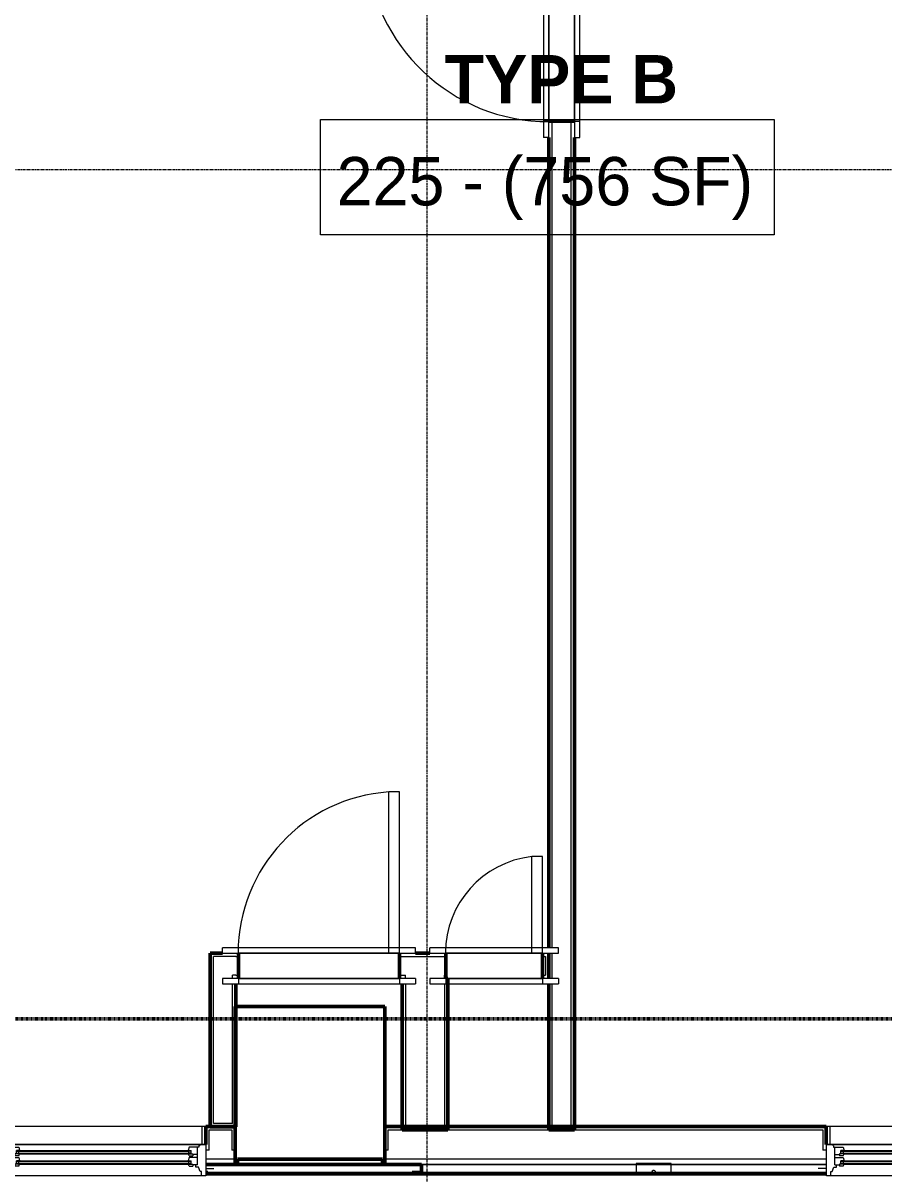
# Model space of a CAD drawing. Header units: inches. Extents: x -4235 to -464, y 9767 to 12359.
# Drawn here: x -2902.6 to -2742.2, y 9980.2 to 10194.5 of the extents above; entities that cross this region are included whole.
import ezdxf

# ---------------------------------------------------------------- set-up
doc = ezdxf.new("R2010")
doc.units = ezdxf.units.IN
doc.header["$MEASUREMENT"] = 0
doc.linetypes.add('Dash 1_16_', pattern=[0.125, 0.0625, -0.0625])
doc.linetypes.add('Grid Line 1_2_', pattern=[0.875, 0.5, -0.125, 0.125, -0.125])
for name, color, linetype, lineweight in [('0-1', 7, 'Continuous', 5), ('0-2', 10, 'Continuous', 9), ('A-AREA-IDEN', 2, 'Continuous', 9), ('A-DOOR-1', 10, 'Continuous', 9), ('A-DOOR-2', 50, 'Continuous', 20), ('A-DOOR-FRAM-1', 10, 'Continuous', 9), ('A-DOOR-FRAM-2', 254, 'Continuous', 9), ('A-GENM', 5, 'Continuous', 9), ('A-GENM-4', 5, 'Continuous', 50), ('A-GLAZ-1', 151, 'Continuous', 9), ('A-GLAZ-2', 151, 'Continuous', 20), ('A-GLAZ-3', 151, 'Continuous', 50), ('A-WALL', 113, 'Continuous', 13), ('A-WALL-1', 7, 'Continuous', 50), ('A-WALL-2', 250, 'Continuous', 13), ('A-WALL-3', 10, 'Continuous', 9), ('A-WALL-4', 254, 'Continuous', 9), ('A-WALL-5', 113, 'Continuous', 9), ('A-WALL-6', 113, 'Continuous', 50), ('C-PROP-LINE-1', 91, 'Dash 1_16_', 50), ('I-WALL-1', 7, 'Continuous', 50), ('S-GRID-1', 1, 'Grid Line 1_2_', 9)]:
    doc.layers.add(name, color=color, linetype=linetype, lineweight=lineweight)
doc.styles.add('Century Gothic', font='ufonts.com_century-gothic.ttf', dxfattribs={"height": 9})
doc.styles.add('Century Gothic_B', font='GOTHICB.TTF', dxfattribs={"height": 9})

# ---------------------------------------------------------------- blocks, each defined once
blk = doc.blocks.new('SWING - SINGLE - FLUSH - 2-10 x 6-8 - PRIVACY-3199407-BACKGROUND - RCP - 2ND FLOOR')
at = {"layer": 'A-DOOR-1'}
blk.add_arc((17, 2.37), 34.07, 93.3657, 180, dxfattribs=at)
at = {"layer": 'A-DOOR-2'}
for p, q in [((15, 2.37), (15, 36.38)), ((17, 36.38), (15, 36.38)), ((17, 2.37), (17, 36.38)), ((17, 2.37), (15, 2.37))]:
    blk.add_line(p, q, dxfattribs=at)
at = {"layer": 'A-DOOR-FRAM-1'}
for p, q in [((-17, 3.37), (-20, 3.37)), ((-20, 2.37), (-20, 3.37)), ((-20, 2.37), (-17, 2.37)), ((17, 3.37), (-17, 3.37)), ((-17, 2.37), (-17, 3.37)), ((-17, 2.37), (17, 2.37)), ((20, 3.37), (17, 3.37)), ((17, 2.37), (17, 3.37)), ((17, 2.37), (20, 2.37)), ((20, 2.37), (20, 3.37)), ((-17, -2.38), (-20, -2.38)), ((-20, -2.38), (-20, -3.38)), ((-20, -3.38), (-17, -3.38)), ((17, -2.38), (-17, -2.38)), ((-17, -2.38), (-17, -3.38)), ((-17, -3.38), (17, -3.38)), ((20, -2.38), (17, -2.38)), ((17, -2.38), (17, -3.38)), ((17, -3.38), (20, -3.38)), ((20, -2.38), (20, -3.38))]:
    blk.add_line(p, q, dxfattribs=at)
blk = doc.blocks.new('SWING - SINGLE - FLUSH - 30_ x 80_ - MAGIC PAK DOOR - ACOUSTICAL SEAL-3199413-BACKGROUND - RCP - 2ND FLOOR')
at = {"layer": 'A-DOOR-1'}
blk.add_arc((15, 2.375), 30.067, 93.81407, 180, dxfattribs=at)
at = {"layer": 'A-DOOR-2'}
for p, q in [((13, 2.375), (13, 32.375)), ((15, 32.375), (13, 32.375)), ((15, 2.375), (15, 32.375)), ((15, 2.375), (13, 2.375))]:
    blk.add_line(p, q, dxfattribs=at)
at = {"layer": 'A-DOOR-FRAM-1'}
for p, q in [((-15, 3.375), (-18, 3.375)), ((-18, 2.375), (-18, 3.375)), ((-18, 2.375), (-15, 2.375)), ((15, 3.375), (-15, 3.375)), ((-15, 2.375), (-15, 3.375)), ((-15, 2.375), (15, 2.375)), ((18, 3.375), (15, 3.375)), ((15, 2.375), (15, 3.375)), ((15, 2.375), (18, 2.375)), ((18, 2.375), (18, 3.375)), ((-15, -2.375), (-18, -2.375)), ((-18, -2.375), (-18, -3.375)), ((-18, -3.375), (-15, -3.375)), ((15, -2.375), (-15, -2.375)), ((-15, -2.375), (-15, -3.375)), ((-15, -3.375), (15, -3.375)), ((18, -2.375), (15, -2.375)), ((15, -2.375), (15, -3.375)), ((15, -3.375), (18, -3.375)), ((18, -2.375), (18, -3.375))]:
    blk.add_line(p, q, dxfattribs=at)
blk = doc.blocks.new('SWING - SINGLE - FLUSH - 1-6 X 6-8 PASSAGE-V8-BACKGROUND - RCP - 2ND FLOOR')
at = {"layer": 'A-DOOR-1'}
blk.add_arc((9, 2.37), 18.07, 96.3558, 180, dxfattribs=at)
at = {"layer": 'A-DOOR-2'}
for p, q in [((7, 2.37), (7, 20.33)), ((9, 20.33), (7, 20.33)), ((9, 2.37), (9, 20.33)), ((9, 2.37), (7, 2.37))]:
    blk.add_line(p, q, dxfattribs=at)
at = {"layer": 'A-DOOR-FRAM-1'}
for p, q in [((-9, 3.37), (-12, 3.37)), ((-12, 2.37), (-12, 3.37)), ((-12, 2.37), (-9, 2.37)), ((9, 3.37), (-9, 3.37)), ((-9, 2.37), (-9, 3.37)), ((-9, 2.37), (9, 2.37)), ((12, 3.37), (9, 3.37)), ((9, 2.37), (9, 3.37)), ((9, 2.37), (12, 2.37)), ((12, 2.37), (12, 3.37)), ((-9, -2.38), (-12, -2.38)), ((-12, -2.38), (-12, -3.38)), ((-12, -3.38), (-9, -3.38)), ((-9, -2.38), (-9, -3.38)), ((9, -2.38), (-8.63, -2.38)), ((-8.63, -3.38), (9, -3.38)), ((12, -2.38), (9, -2.38)), ((9, -2.38), (9, -3.38)), ((9, -3.38), (12, -3.38)), ((12, -2.38), (12, -3.38))]:
    blk.add_line(p, q, dxfattribs=at)
at = {"layer": 'A-DOOR-FRAM-2'}
for p, q in [((-8.63, -2.38), (-9, -2.38)), ((-8.99, -3.38), (-8.63, -3.38))]:
    blk.add_line(p, q, dxfattribs=at)
blk = doc.blocks.new('CTR - 1st Phase - Unit Layouts_rvt-1-BACKGROUND - RCP - 2ND FLOOR')
at = {"layer": 'A-WALL-1'}
for p, q in [((-2804.62, 10176.24), (-2799.87, 10176.24)), ((-2804.62, 10022.34), (-2804.62, 10173.24)), ((-2799.87, 10173.24), (-2799.87, 9988.44)), ((-2867.7, 9988.96), (-2867.7, 10021.34)), ((-2867.7, 10021.34), (-2867.07, 10021.34)), ((-2867.07, 10021.34), (-2865.44, 10021.34)), ((-2862.44, 10021.34), (-2862.44, 10016.59)), ((-2832.44, 10016.59), (-2832.44, 10021.34)), ((-2829.44, 10021.34), (-2826.81, 10021.34)), ((-2823.81, 10021.34), (-2823.81, 10016.59)), ((-2805.81, 10016.59), (-2805.81, 10021.34)), ((-2804.62, 10016.59), (-2804.62, 10021.34)), ((-2804.62, 10021.34), (-2804.62, 10020.71)), ((-2804.62, 10020.71), (-2804.62, 10017.21)), ((-2804.62, 10017.21), (-2804.62, 10016.59)), ((-2862.95, 10015.59), (-2862.95, 9988.96)), ((-2804.62, 9988.44), (-2804.62, 10015.59)), ((-2867.07, 9988.96), (-2867.7, 9988.96)), ((-2863.57, 9988.96), (-2867.07, 9988.96)), ((-2862.95, 9988.96), (-2863.57, 9988.96)), ((-2804, 9988.44), (-2804.62, 9988.44)), ((-2800.5, 9988.44), (-2804, 9988.44)), ((-2799.87, 9988.44), (-2800.5, 9988.44))]:
    blk.add_line(p, q, dxfattribs=at)
at = {"layer": 'A-WALL-2'}
for p, q in [((-2804, 10022.34), (-2804, 10176.24)), ((-2800.5, 9989.06), (-2800.5, 10176.24)), ((-2804, 10016.59), (-2804, 10021.34)), ((-2867.07, 9989.59), (-2867.07, 10020.71)), ((-2863.57, 10020.71), (-2867.07, 10020.71)), ((-2862.95, 10020.71), (-2863.57, 10020.71)), ((-2862.95, 10020.71), (-2862.44, 10020.71)), ((-2832.44, 10020.71), (-2823.81, 10020.71)), ((-2805.81, 10020.71), (-2805.25, 10020.71)), ((-2805.25, 10020.71), (-2805.25, 10017.21)), ((-2863.57, 10016.59), (-2863.57, 10017.21)), ((-2862.95, 10017.21), (-2863.57, 10017.21)), ((-2862.95, 10017.21), (-2862.44, 10017.21)), ((-2832.44, 10017.21), (-2831.31, 10017.21)), ((-2831.31, 10016.59), (-2831.31, 10017.21)), ((-2824.06, 10017.21), (-2823.81, 10017.21)), ((-2824.06, 10016.59), (-2824.06, 10017.21)), ((-2805.81, 10017.21), (-2805.25, 10017.21)), ((-2863.57, 9989.59), (-2863.57, 10015.59)), ((-2831.31, 10015.59), (-2831.31, 9988.44)), ((-2824.06, 10015.59), (-2824.06, 9988.44)), ((-2804, 9989.06), (-2804, 10015.59)), ((-2863.57, 9989.59), (-2867.07, 9989.59)), ((-2800.5, 9989.06), (-2804, 9989.06))]:
    blk.add_line(p, q, dxfattribs=at)
at = {"layer": 'A-WALL-3'}
for p, q in [((-2804.62, 10210.24), (-2804.62, 10176.24)), ((-2799.87, 10176.24), (-2799.87, 10210.24)), ((-2832.44, 10021.34), (-2862.44, 10021.34)), ((-2805.81, 10021.34), (-2823.81, 10021.34)), ((-2862.44, 10016.59), (-2832.44, 10016.59)), ((-2823.44, 10016.59), (-2805.81, 10016.59))]:
    blk.add_line(p, q, dxfattribs=at)
at = {"layer": 'A-WALL-4'}
for p, q in [((-2799.87, 10176.24), (-2804.62, 10176.24)), ((-2862.44, 10016.59), (-2862.44, 10021.34)), ((-2832.44, 10016.59), (-2832.44, 10021.34)), ((-2823.81, 10016.59), (-2823.81, 10021.34)), ((-2805.81, 10016.59), (-2805.81, 10021.34)), ((-2823.81, 10016.59), (-2823.44, 10016.59))]:
    blk.add_line(p, q, dxfattribs=at)
at = {"layer": 'I-WALL-1'}
for p, q in [((-2823.81, 10016.59), (-2823.44, 10016.59)), ((-2823.44, 10016.59), (-2823.44, 9988.44)), ((-2831.94, 9988.44), (-2831.94, 10015.59)), ((-2823.44, 9988.44), (-2831.94, 9988.44))]:
    blk.add_line(p, q, dxfattribs=at)
at = {"layer": '0-2', "rotation": 90.0000000000466}
blk.add_blockref('SWING - SINGLE - FLUSH - 2-10 x 6-8 - PRIVACY-3199407-BACKGROUND - RCP - 2ND FLOOR', (-2802.25, 10193.24), dxfattribs=at)
at = {"layer": '0-2'}
for name, p in [('SWING - SINGLE - FLUSH - 30_ x 80_ - MAGIC PAK DOOR - ACOUSTICAL SEAL-3199413-BACKGROUND - RCP - 2ND FLOOR', (-2847.44, 10018.96)), ('SWING - SINGLE - FLUSH - 1-6 X 6-8 PASSAGE-V8-BACKGROUND - RCP - 2ND FLOOR', (-2814.81, 10018.96))]:
    blk.add_blockref(name, p, dxfattribs=at)
blk = doc.blocks.new('Basic Wall _ EXT - FIBER CEMENT - LARGE - ___-2505169-BACKGROUND - RCP - 2ND FLOOR')
at = {"layer": 'A-WALL-5'}
for p, q in [((-2868.51, 9981.94), (-2863.06, 9981.94)), ((-2863.06, 9981.94), (-2868.51, 9981.94)), ((-2828.36, 9981.91), (-2868.51, 9981.91)), ((-2828.36, 9981.91), (-2868.51, 9981.91)), ((-2862.62, 9981.94), (-2863.06, 9981.94)), ((-2835.62, 9981.94), (-2862.62, 9981.94)), ((-2835.19, 9981.94), (-2835.62, 9981.94)), ((-2835.19, 9981.94), (-2828.36, 9981.94)), ((-2828.36, 9981.94), (-2835.19, 9981.94)), ((-2828.36, 9981.94), (-2752.94, 9981.94)), ((-2752.94, 9981.94), (-2828.36, 9981.94)), ((-2752.94, 9981.91), (-2828.36, 9981.91)), ((-2752.94, 9981.91), (-2828.36, 9981.91))]:
    blk.add_line(p, q, dxfattribs=at)
blk = doc.blocks.new('Window-Double_Hung-Andersen-400_Series-Tilt_Wash - DOUBLE HUNG - REVERSE COTTAGE - 2ND FLOOR-2888952-BACKGROUND - RCP - 2ND FLOOR')
at = {"layer": 'A-GLAZ-1'}
for p, q in [((-18.95, 4.44), (18.95, 4.44)), ((-18.95, 1.06), (-18.95, 4.44)), ((-18.32, 1.06), (-18.32, 4.44)), ((18.32, 1.06), (18.32, 4.44)), ((18.95, 4.44), (18.95, 1.06)), ((-19.01, 3.94), (-19.01, 2.44)), ((-18.95, 3.94), (-19.01, 3.94)), ((-18.95, 2.44), (-19.01, 2.44)), ((19.01, 3.94), (18.95, 3.94)), ((19.01, 2.44), (18.95, 2.44)), ((19.01, 2.44), (19.01, 3.94)), ((18.95, 1.06), (-18.95, 1.06)), ((-16.29, -0.19), (-15.7, -0.19)), ((-16.29, -0.56), (-15.7, -0.56)), ((-16.29, -2.13), (-15.7, -2.13)), ((-15.82, -0.56), (-15.82, -0.19)), ((-15.82, -2.5), (-15.82, -2.13)), ((-15.7, -0.06), (15.7, -0.06)), ((-15.7, -0.19), (15.7, -0.19)), ((-15.7, -0.56), (15.7, -0.56)), ((-15.7, -0.69), (15.7, -0.69)), ((-15.7, -2), (15.7, -2)), ((-15.7, -2.13), (15.7, -2.13)), ((16.29, -0.19), (15.7, -0.19)), ((16.29, -0.56), (15.7, -0.56)), ((16.29, -2.13), (15.7, -2.13)), ((15.82, -0.56), (15.82, -0.19)), ((15.82, -2.5), (15.82, -2.13)), ((-16.29, -2.5), (-15.7, -2.5)), ((-15.7, -2.5), (15.7, -2.5)), ((-15.7, -2.63), (15.7, -2.63)), ((16.29, -2.5), (15.7, -2.5))]:
    blk.add_line(p, q, dxfattribs=at)
at = {"layer": 'A-GLAZ-2'}
for p, q in [((-19.01, 1.06), (19.01, 1.06)), ((-19.01, -4.81), (-19.01, 1.06)), ((-17.67, 0.78), (-18, 1.06)), ((-17.67, 0.78), (-17.67, 0.56)), ((-17.67, 0.56), (-15.86, 0.56)), ((-17.42, -2.75), (-17.42, 0.56)), ((-15.86, 0.56), (-15.7, -0.06)), ((15.86, 0.56), (15.7, -0.06)), ((17.67, 0.56), (15.86, 0.56)), ((17.42, -2.75), (17.42, 0.56)), ((17.67, 0.78), (18, 1.06)), ((17.67, 0.78), (17.67, 0.56)), ((19.01, 1.06), (19.01, -4.81)), ((-17.42, -0.81), (-16.57, -0.81)), ((-17.42, -1.37), (-15.86, -1.37)), ((-16.57, -0.69), (-16.57, -1.03)), ((-15.7, -0.69), (-16.57, -0.69)), ((-15.86, -1.03), (-16.57, -1.03)), ((-16.29, -0.69), (-16.29, -0.06)), ((-15.7, -0.06), (-16.29, -0.06)), ((-16.29, -2.63), (-16.29, -2)), ((-15.7, -2), (-16.29, -2)), ((-15.86, -1.03), (-15.7, -0.69)), ((-15.86, -1.37), (-15.7, -2)), ((15.7, -0.06), (16.29, -0.06)), ((15.86, -1.03), (15.7, -0.69)), ((15.7, -0.69), (16.57, -0.69)), ((15.86, -1.37), (15.7, -2)), ((15.7, -2), (16.29, -2)), ((15.86, -1.03), (16.57, -1.03)), ((17.42, -1.37), (15.86, -1.37)), ((16.29, -0.69), (16.29, -0.06)), ((16.29, -2.63), (16.29, -2)), ((16.57, -0.69), (16.57, -1.03)), ((17.42, -0.81), (16.57, -0.81)), ((-19.01, -3.44), (-20.51, -3.44)), ((-18.2, -4), (-17.92, -4)), ((-18.2, -4.81), (-18.2, -4)), ((-17.92, -4), (-17.61, -3.19)), ((-17.61, -3.19), (-17.14, -3.19)), ((-17.42, -2.75), (-16.57, -2.75)), ((-17.14, -3.19), (-17.14, -2.75)), ((-16.57, -2.63), (-16.57, -2.97)), ((-15.7, -2.63), (-16.57, -2.63)), ((-15.86, -2.97), (-16.57, -2.97)), ((-15.86, -2.97), (-15.7, -2.63)), ((15.86, -2.97), (15.7, -2.63)), ((15.7, -2.63), (16.57, -2.63)), ((15.86, -2.97), (16.57, -2.97)), ((16.57, -2.63), (16.57, -2.97)), ((17.42, -2.75), (16.57, -2.75)), ((17.14, -3.19), (17.14, -2.75)), ((17.61, -3.19), (17.14, -3.19)), ((17.92, -4), (17.61, -3.19)), ((18.2, -4), (17.92, -4)), ((18.2, -4.81), (18.2, -4)), ((19.01, -3.44), (20.51, -3.44)), ((19.01, -4.81), (-19.01, -4.81))]:
    blk.add_line(p, q, dxfattribs=at)
blk = doc.blocks.new('V-Series_EWC4_SPVU_RFA_2015 - 2ND AND 3RD FLOOR-2226480-BACKGROUND - RCP - 2ND FLOOR')
at = {"layer": 'A-GENM-4'}
for p, q in [((-3858.97, 11734.83), (-3858.97, 11735.26)), ((-3858.97, 11735.26), (-3829.54, 11735.26)), ((-3858.97, 11734.33), (-3858.97, 11734.83)), ((-3858.97, 11734.83), (-3857.97, 11734.83)), ((-3857.97, 11734.83), (-3858.97, 11734.83)), ((-3858.97, 11708.33), (-3858.97, 11734.33)), ((-3857.97, 11734.83), (-3857.97, 11734.33)), ((-3857.97, 11707.83), (-3857.97, 11734.83)), ((-3857.97, 11734.33), (-3857.97, 11708.33)), ((-3829.54, 11735.26), (-3829.54, 11707.39)), ((-3858.97, 11707.83), (-3858.97, 11708.33)), ((-3857.97, 11707.83), (-3858.97, 11707.83)), ((-3858.97, 11707.39), (-3858.97, 11707.83)), ((-3858.97, 11707.83), (-3857.97, 11707.83)), ((-3857.97, 11708.33), (-3857.97, 11707.83)), ((-3829.54, 11707.39), (-3858.97, 11707.39))]:
    blk.add_line(p, q, dxfattribs=at)
blk = doc.blocks.new('Walls 47 - Walls 1-2573550-BACKGROUND - RCP - 2ND FLOOR')
at = {"layer": 'A-WALL-5'}
for p, q in [((-2788.34, 9982.13), (-2788.34, 9981.94)), ((-2788.34, 9982.13), (-2781.84, 9982.13)), ((-2781.84, 9982.13), (-2788.34, 9982.13)), ((-2788.34, 9981.94), (-2788.34, 9980.19)), ((-2788.34, 9980.19), (-2788.34, 9979.9)), ((-2785.47, 9980.51), (-2785.47, 9980.19)), ((-2785.47, 9980.19), (-2785.47, 9979.9)), ((-2784.72, 9980.19), (-2784.72, 9980.51)), ((-2784.72, 9979.9), (-2784.72, 9980.19)), ((-2781.84, 9981.94), (-2781.84, 9982.13)), ((-2781.84, 9980.19), (-2781.84, 9981.94)), ((-2781.84, 9979.9), (-2781.84, 9980.19))]:
    blk.add_line(p, q, dxfattribs=at)
for centre, start_param, end_param in [((-2785.09, 9980.51), 1.832596, 3.141593), ((-2785.09, 9980.51), 3.141593, 3.359433), ((-2785.09, 9980.51), 3.403392, 3.663844), ((-2785.09, 9980.51), 3.665191, 3.858951), ((-2785.09, 9980.51), 3.926991, 4.186454), ((-2785.09, 9980.51), 4.18879, 4.447982), ((-2785.09, 9980.51), 0, 1.832596), ((-2785.09, 9980.51), 4.45059, 4.587024), ((-2785.09, 9980.51), 4.587024, 4.709688), ((-2785.09, 9980.51), 4.712389, 4.837754), ((-2785.09, 9980.51), 4.837754, 4.971578), ((-2785.09, 9980.51), 4.974188, 5.233645), ((-2785.09, 9980.51), 5.235988, 5.495873), ((-2785.09, 9980.51), 5.55862, 5.758233), ((-2785.09, 9980.51), 5.840308, 6.020685), ((-2785.09, 9980.51), 6.065345, 6.260917), ((-2785.09, 9917.45), 0.049078, 3.092515), ((-2785.09, 9917.45), 3.235897, 3.403392), ((-2785.09, 9917.45), 6.13645, 6.283185)]:
    blk.add_ellipse(centre, major_axis=(0.375, 0), ratio=0.86769, start_param=start_param, end_param=end_param, dxfattribs=at)
blk = doc.blocks.new('Perforated Panel at Magic-Pak - hvac panel - 2nd floor 2-2702974-BACKGROUND - RCP - 2ND FLOOR')
at = {"layer": 'A-GLAZ-3'}
for p, q in [((-19.01, 4.44), (19.01, 4.44)), ((-19.01, 4.37), (-19.01, 4.44)), ((19.01, 4.37), (-19.01, 4.37)), ((19.01, 4.44), (19.01, 4.37))]:
    blk.add_line(p, q, dxfattribs=at)
blk = doc.blocks.new('Family - ___-2835903-BACKGROUND - RCP - 2ND FLOOR')
at = {"layer": 'C-PROP-LINE-1'}
blk.add_line((-2096.82, 10009.09), (-3831.82, 10009.09), dxfattribs=at)

msp = doc.modelspace()

# ---------------------------------------------------------------- linework, layer by layer
at = {"layer": 'A-AREA-IDEN', "flags": 128}
msp.add_lwpolyline([(-2847.16, 10176.58), (-2762.66, 10176.58), (-2762.66, 10155.09), (-2847.16, 10155.09)], close=True, dxfattribs=at)
at = {"layer": 'A-WALL'}
for p, q in [((-2867.89, 9984.63), (-2867.89, 9988.44)), ((-2867.89, 9988.44), (-2863.69, 9988.44)), ((-2863.69, 9988.44), (-2863.69, 9984.63)), ((-2834.56, 9984.63), (-2834.56, 9988.44)), ((-2834.56, 9988.44), (-2753.56, 9988.44)), ((-2753.56, 9988.44), (-2753.56, 9984.63)), ((-2867.89, 9984.63), (-2868.51, 9984.63)), ((-2863.06, 9984.63), (-2863.69, 9984.63)), ((-2834.56, 9984.63), (-2835.19, 9984.63)), ((-2752.94, 9984.63), (-2753.56, 9984.63)), ((-2863.06, 9982.94), (-2868.51, 9982.94)), ((-2752.94, 9982.94), (-2835.19, 9982.94)), ((-2752.94, 9981.94), (-2828.36, 9981.94)), ((-2752.94, 9980.44), (-2828.36, 9980.44))]:
    msp.add_line(p, q, dxfattribs=at)
at = {"layer": 'A-WALL-5'}
for p, q in [((-2868.51, 9989.06), (-2868.57, 9989.06)), ((-2752.87, 9989.06), (-2752.94, 9989.06)), ((-2830.11, 9980.44), (-2868.14, 9980.44))]:
    msp.add_line(p, q, dxfattribs=at)
at = {"layer": 'A-WALL-6'}
for p, q in [((-2868.51, 9985.69), (-2868.51, 9989.06)), ((-2868.51, 9989.06), (-2863.06, 9989.06)), ((-2863.06, 9989.06), (-2863.06, 9981.94)), ((-2835.19, 9981.94), (-2835.19, 9989.06)), ((-2835.19, 9989.06), (-2752.94, 9989.06)), ((-2752.94, 9989.06), (-2752.94, 9985.69)), ((-2863.06, 9981.94), (-2868.51, 9981.94)), ((-2868.51, 9980.44), (-2868.14, 9980.44)), ((-2868.14, 9980.19), (-2868.51, 9980.19)), ((-2868.14, 9980.44), (-2868.14, 9980.19)), ((-2828.36, 9981.94), (-2835.19, 9981.94)), ((-2830.11, 9980.19), (-2830.11, 9980.44)), ((-2830.11, 9980.44), (-2828.36, 9980.44)), ((-2752.94, 9980.19), (-2830.11, 9980.19)), ((-2828.36, 9980.44), (-2828.36, 9981.94))]:
    msp.add_line(p, q, dxfattribs=at)
at = {"layer": 'S-GRID-1'}
for p, q in [((-2827.32, 9836.18), (-2827.32, 12309.48)), ((-464.45, 10167.19), (-4185.7, 10167.19))]:
    msp.add_line(p, q, dxfattribs=at)

# ---------------------------------------------------------------- block references
at = {"layer": '0-1'}
msp.add_blockref('CTR - 1st Phase - Unit Layouts_rvt-1-BACKGROUND - RCP - 2ND FLOOR', (0, 0), dxfattribs=at)
at = {"layer": 'A-GENM', "rotation": 90.00000000000026}
msp.add_blockref('V-Series_EWC4_SPVU_RFA_2015 - 2ND AND 3RD FLOOR-2226480-BACKGROUND - RCP - 2ND FLOOR', (8872.2, 13840.91), dxfattribs=at)
at = {"layer": 'A-GLAZ-1'}
for p in [(-2887.52, 9984.63), (-2733.92, 9984.63)]:
    msp.add_blockref('Window-Double_Hung-Andersen-400_Series-Tilt_Wash - DOUBLE HUNG - REVERSE COTTAGE - 2ND FLOOR-2888952-BACKGROUND - RCP - 2ND FLOOR', p, dxfattribs=at)
at = {"layer": 'A-GLAZ-1', "rotation": 180}
msp.add_blockref('Perforated Panel at Magic-Pak - hvac panel - 2nd floor 2-2702974-BACKGROUND - RCP - 2ND FLOOR', (-2849.12, 9984.63), dxfattribs=at)
at = {"layer": 'A-WALL-5'}
for name in ['Basic Wall _ EXT - FIBER CEMENT - LARGE - ___-2505169-BACKGROUND - RCP - 2ND FLOOR', 'Walls 47 - Walls 1-2573550-BACKGROUND - RCP - 2ND FLOOR']:
    msp.add_blockref(name, (0, 0), dxfattribs=at)
at = {"layer": 'C-PROP-LINE-1'}
msp.add_blockref('Family - ___-2835903-BACKGROUND - RCP - 2ND FLOOR', (0, 0), dxfattribs=at)

# ---------------------------------------------------------------- texts
at = {"layer": 'A-AREA-IDEN', "char_height": 9, "attachment_point": 1}
for s, insert, width, style in [('TYPE B', (-2824.03, 10188.56), 46.359, 'Century Gothic_B'), ('225 - (756 SF)', (-2844.16, 10169.58), 94.839, 'Century Gothic')]:
    msp.add_mtext(s, dxfattribs=dict(at, insert=insert, width=width, style=style))

doc.saveas('drawing.dxf')
